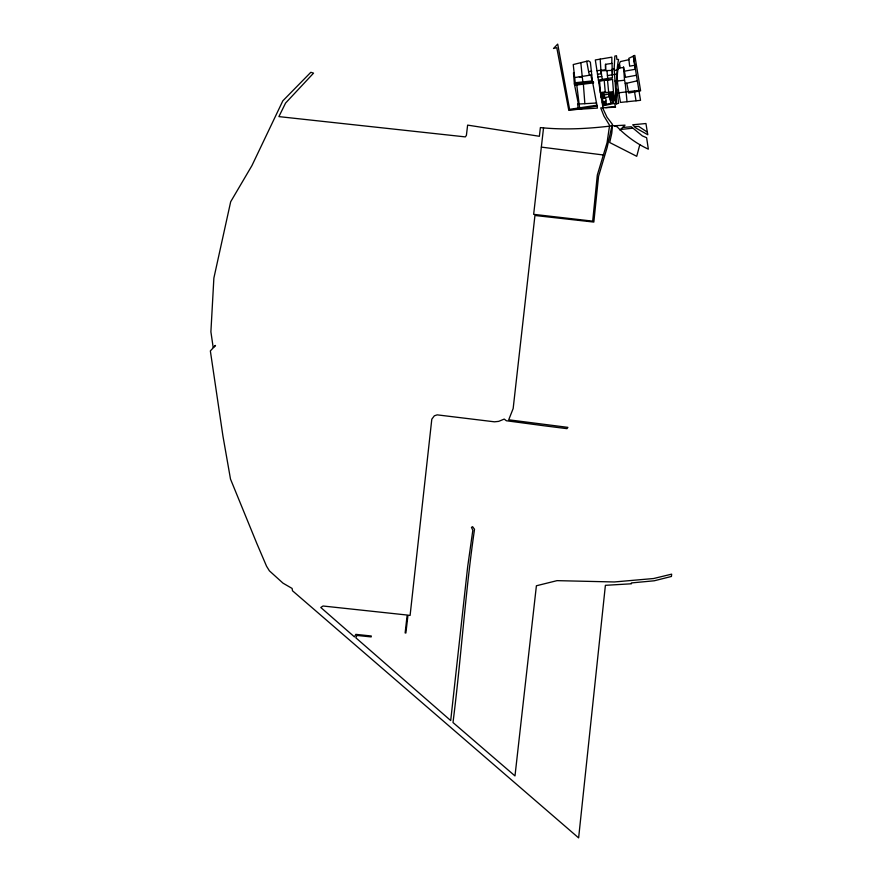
<?xml version="1.0" encoding="UTF-8"?>
<svg xmlns="http://www.w3.org/2000/svg" width="882" height="882" viewBox="0 0 882 882"><rect width="100%" height="100%" fill="white"/><g stroke="black" fill="none" stroke-linecap="round" stroke-linejoin="round"><path stroke-width="1.32" d="M611.876 63.416L611.832 57.176L595.317 59.954L600.366 92.478L605.239 91.982L604.214 80.284L612.538 79.347L614.126 100.614L612.957 100.824L613.541 103.547M615.647 90.107L614.148 68.829L614.853 56.084L616.463 55.709L616.893 59.37L618.558 59.458C615.779 73.052 617.345 87.053 614.126 100.614M627.036 101.728L620.454 102.411C618.414 89.325 614.666 74.187 620.322 61.608L628.888 59.678L628.8 58.355L634.797 55.379L640.608 90.824L628.723 93.029L626.771 83.239L625.261 83.592L627.036 101.728L640.53 100.328L633.309 56.128L635.393 69.259L623.85 71.277L624.544 80.251L625.261 83.592L637.212 80.835M592.384 80.912L590.367 62.17L588.481 60.825L573.234 64.54L575.229 82.732L592.384 80.912L597.423 108.089L568.714 109.93L556.785 47.694L553.499 48.477L557.711 44.1L569.585 109.335L596.971 105.212M543.544 127.846L533.654 214.337L592.682 221.139L597.312 175.077L607.081 142.641L609.605 125.343L603.927 116.016L600.73 107.902L602.593 107.791L607.003 117.24L612.317 124.186L607.125 147.57L598.547 176.334L593.84 222.077L534.944 215.484L513.159 408.553L508.716 419.799L567.898 427.373L567.005 428.663L544.58 425.841L506.334 420.747L504.228 419.082L498.672 421.375L494.46 421.817L437.174 414.86L434.352 415.808L431.805 419.182L410.097 615.416L407.98 615.184L405.874 633.011L405.136 632.934L407.164 615.041L323.044 606.011L320.794 607.489L354.432 636.881L355.843 634.356L371.278 635.988L371.168 636.914L356.967 635.448L355.832 637.785L450.702 720.55L467.68 566.652L472.829 530.247L471.462 527.37L472.598 526.675L474.516 529.277C465.2 593.244 461.165 658.248 452.995 722.534L514.989 775.928L536.399 585.769L557.049 580.643L614.236 581.966L653.617 578.526L671.643 574.149L671.434 576.453L654.246 580.786L631.435 582.925L631.391 583.785L605.394 585.328L578.625 837.9L292.515 590.786L292.107 588.437L283.001 583.156L269.396 570.841L266.551 566.222L256.86 543.555L230.5 479.08L222.925 435.973L210.357 350.915L215.506 345.435L213.179 347.486L210.897 331.819L213.874 278.073L230.676 201.757L251.932 165.607L282.813 100.868L310.839 72.291L313.551 73.14L285.57 103.073L278.899 116.611L465.343 136.897L466.402 135.354L467.625 125.112L539.387 136.28L540.379 127.581C564.182 130.073 588.239 128.728 611.899 125.883M616.011 92.797L615.129 100.405L616.033 103.944L618.591 103.326L616.926 89.104L616.011 92.797L617.312 92.775M605.239 91.982L605.14 92.566L607.125 92.5M639.792 144.736L636.738 156.301L609.705 142.531L611.788 133.215L612.538 125.233L617.113 126.81C625.955 135.916 636.705 143.766 648.336 149.157L646.627 137.724L642.361 135.916L631.314 126.765L622.615 127.482M619.969 130.018L625.018 125.156L614.092 125.762M617.962 68.917L620.09 67.837L623.497 67.605L623.486 66.845L625.558 77.23L636.352 75.301M614.346 70.792L616.838 69.766M605.691 107.648L615.382 106.513L615.548 107.207L603.012 107.769L600.41 92.797L613.332 92.18L608.668 92.423L607.489 79.898M600.962 95.543L604.159 94.87M601.292 97.152L604.501 96.469M609.12 95.488L612.328 94.815M602.318 98.167L611.634 96.193M609.462 97.097L612.67 96.414M609.804 98.696L613.001 98.023M603.288 102.742L605.383 102.29L605.824 104.385M612.604 100.769L610.509 101.21L610.95 103.293M602.649 103.558L605.857 102.885M602.615 105.862L614.611 103.326L615.382 106.513M618.822 65.036L619.792 64.838L620.09 67.837M598.823 82.699L599.727 82.522L600.366 92.478M591.8 80.957L591.877 78.09M598.404 80.064L612.417 77.671L612.053 63.394L605.515 64.32L605.592 69.788L596.938 70.692M624.533 77.429L625.558 77.23M634.764 65.257L629.671 66.161L628.888 59.678M607.433 75.598L616.959 74.022M597.103 106.027L577.335 109.302L568.714 109.93M574.667 77.572L591.712 74.926M618.425 92.842L638.822 90.416M597.941 77.032L601.756 76.469L602.384 79.281M596.629 103.007L584.854 103.69L583.278 82.908L574.369 83.933L574.645 85.278L593.553 82.875L593.388 81.75L574.369 83.933L573.465 72.809L574.281 72.941M614.148 68.829L612.229 69.061L612.328 74.794M604.214 80.284L598.547 80.979L612.538 79.347M617.874 80.946L624.544 80.251M620.531 129.478L632.471 128.232M586.706 61.255L588.614 71.541L591.756 71.233M601.756 76.469L601.105 70.769L612.251 70.406M597.456 74.132L601.127 73.868L600.201 59.105M576.762 85.014L579.121 104.01L584.854 103.69M634.522 126.611L638.7 126.402L647.333 132.146L647.829 134.77L635.988 128.088L632.703 124.781L645.944 123.524L647.333 132.146M615.008 81.045L616.761 81.089M603.63 155.023L541.383 147.118M579.342 76.822L582.285 77.175L582.848 81.651M588.614 71.541L589.441 75.268M604.843 98.078L603.817 93.272L600.62 93.944L601.634 98.751L605.614 97.913L606.298 101.11L602.318 101.959L602.99 105.156L606.199 104.484L605.515 101.276M574.645 85.278L578.327 103.734L577.611 103.9L578.162 108.056M636.032 100.791L634.412 91.089M579.121 104.01L579.683 107.858M590.962 75.036L591.392 78.189M582.285 77.175L580.819 62.699M623.497 67.605L623.85 71.277M606.959 70.56L607.698 78.465M615.978 93.073L616.573 103.811M605.515 64.32L605.603 70.351M611.987 93.216L608.778 93.889L610.146 100.294L613.343 99.622L611.987 93.216M611.083 93.547L601.767 95.521L603.729 104.826L613.045 102.852L611.083 93.547"/></g></svg>
